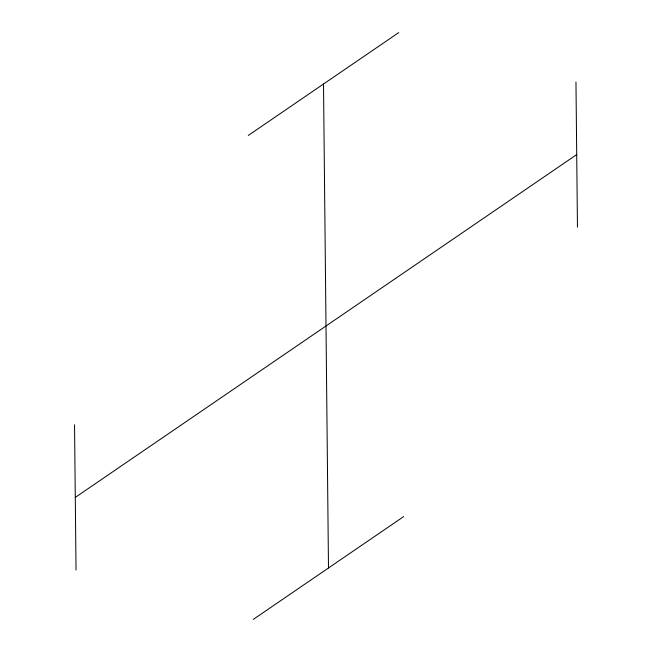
<?xml version="1.0" encoding="UTF-8"?>
<svg xmlns="http://www.w3.org/2000/svg" width="652" height="652" viewBox="0 0 652 652"><rect width="100%" height="100%" fill="white"/><g stroke="black" fill="none" stroke-linecap="round" stroke-linejoin="round"><path stroke-width="0.98" d="M248.29 135.445L398.722 32.6M75.29 497.411L576.71 154.589M253.278 619.4L403.71 516.555M575.961 81.997L577.46 227.181M323.506 84.026L328.494 567.973M74.54 424.819L76.039 570.003"/></g></svg>
